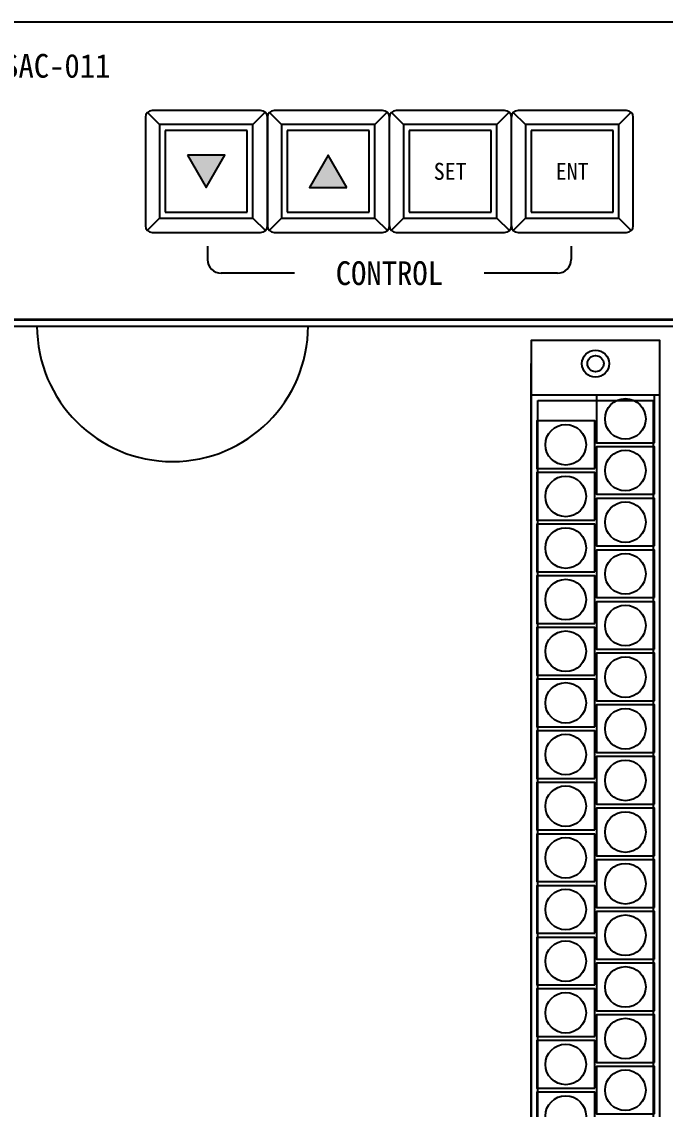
# Model space of a CAD drawing. Header units: millimetres. Extents: x 0 to 841, y 0 to 594.
# Drawn here: x 682.22 to 686.96, y 137.74 to 145.77 of the extents above; entities that cross this region are included whole.
import ezdxf
from ezdxf.enums import TextEntityAlignment as Align

# ---------------------------------------------------------------- set-up
doc = ezdxf.new("R2010")
doc.units = ezdxf.units.MM
doc.header["$LTSCALE"] = 10
doc.layers.add('LINE06', color=9, linetype='Continuous')
doc.styles.get("Standard").update_dxf_attribs({"font": 'GulimChe.ttf'})

msp = doc.modelspace()

# ---------------------------------------------------------------- linework, layer by layer
at = {"layer": 'LINE06'}
for p, q in [((673.9781, 145.7685), (698.1281, 145.7685)), ((683.2318, 145.0097), (683.1427, 145.0988)), ((683.9781, 145.1135), (683.1781, 145.1135)), ((683.9216, 145.0097), (684.012, 145.1002)), ((684.1318, 145.0097), (684.0427, 145.0988)), ((684.8781, 145.1135), (684.0781, 145.1135)), ((684.8216, 145.0097), (684.912, 145.1002)), ((685.0318, 145.0097), (684.9427, 145.0988)), ((685.7781, 145.1135), (684.9781, 145.1135)), ((685.7216, 145.0097), (685.812, 145.1002)), ((685.9318, 145.0097), (685.8427, 145.0988)), ((686.6781, 145.1135), (685.8781, 145.1135)), ((686.6216, 145.0097), (686.712, 145.1002)), ((683.1281, 145.0635), (683.1281, 144.2635)), ((683.9216, 145.0097), (683.2318, 145.0097)), ((683.2318, 145.0097), (683.2318, 144.32)), ((683.9216, 144.32), (683.9216, 145.0097)), ((684.0281, 144.2635), (684.0281, 145.0635)), ((684.0281, 145.0635), (684.0281, 144.2635)), ((684.8216, 145.0097), (684.1318, 145.0097)), ((684.1318, 145.0097), (684.1318, 144.32)), ((684.8216, 144.32), (684.8216, 145.0097)), ((684.9281, 144.2635), (684.9281, 145.0635)), ((685.7216, 145.0097), (685.0318, 145.0097)), ((685.0318, 145.0097), (685.0318, 144.32)), ((685.7216, 144.32), (685.7216, 145.0097)), ((685.8281, 144.2635), (685.8281, 145.0635)), ((686.6216, 145.0097), (685.9318, 145.0097)), ((685.9318, 145.0097), (685.9318, 144.32)), ((686.6216, 144.32), (686.6216, 145.0097)), ((686.7281, 144.2635), (686.7281, 145.0635)), ((683.8784, 144.9666), (683.2749, 144.9666)), ((683.2749, 144.9666), (683.2749, 144.3631)), ((683.8784, 144.3631), (683.8784, 144.9666)), ((684.7784, 144.9666), (684.1749, 144.9666)), ((684.1749, 144.9666), (684.1749, 144.3631)), ((684.7784, 144.3631), (684.7784, 144.9666)), ((685.6784, 144.9666), (685.0749, 144.9666)), ((685.0749, 144.9666), (685.0749, 144.3631)), ((685.6784, 144.3631), (685.6784, 144.9666)), ((686.5784, 144.9666), (685.9749, 144.9666)), ((685.9749, 144.9666), (685.9749, 144.3631)), ((686.5784, 144.3631), (686.5784, 144.9666)), ((683.2749, 144.3631), (683.8784, 144.3631)), ((684.1749, 144.3631), (684.7784, 144.3631)), ((685.0749, 144.3631), (685.6784, 144.3631)), ((685.9749, 144.3631), (686.5784, 144.3631)), ((683.2318, 144.32), (683.1414, 144.2295)), ((683.2318, 144.32), (683.9216, 144.32)), ((683.9216, 144.32), (684.0134, 144.2281)), ((684.1318, 144.32), (684.0414, 144.2295)), ((684.1318, 144.32), (684.8216, 144.32)), ((684.8216, 144.32), (684.9134, 144.2281)), ((685.0318, 144.32), (684.9414, 144.2295)), ((685.0318, 144.32), (685.7216, 144.32)), ((685.7216, 144.32), (685.8134, 144.2281)), ((685.9318, 144.32), (685.8414, 144.2295)), ((685.9318, 144.32), (686.6216, 144.32)), ((686.6216, 144.32), (686.7134, 144.2281)), ((683.1781, 144.2135), (683.9781, 144.2135)), ((684.0781, 144.2135), (684.8781, 144.2135)), ((684.9781, 144.2135), (685.7781, 144.2135)), ((685.8781, 144.2135), (686.6781, 144.2135)), ((683.5867, 144.1135), (683.5867, 144.0135)), ((686.2694, 144.1135), (686.2694, 144.0135)), ((684.2281, 143.9135), (683.6867, 143.9135)), ((686.1694, 143.9135), (685.6281, 143.9135)), ((673.9781, 143.5735), (698.1281, 143.5735)), ((673.9781, 143.5685), (698.1281, 143.5685)), ((675.6281, 143.5235), (696.4781, 143.5235)), ((685.9744, 135.001), (685.9744, 143.246)), ((686.9244, 135.001), (686.9244, 143.246)), ((686.9244, 143.0136), (685.9744, 143.0136)), ((686.4556, 142.6627), (686.4433, 142.6627))]:
    msp.add_line(p, q, dxfattribs=at)
for points in [[(683.4386, 144.7844), (683.5767, 144.5453), (683.7148, 144.7844)], [(684.6148, 144.5453), (684.4767, 144.7844), (684.3386, 144.5453)], [(685.9744, 134.831), (686.9244, 134.831), (686.9244, 143.416), (685.9744, 143.416)], [(686.8833, 142.6627), (686.8833, 143.0136), (686.4556, 143.0136), (686.4556, 142.6627)], [(686.0244, 142.9735), (686.8744, 142.9735), (686.8744, 135.2735), (686.0244, 135.2735)], [(686.4433, 142.4722), (686.4433, 142.8231), (686.0156, 142.8231), (686.0156, 142.4722)], [(686.8833, 142.2817), (686.8833, 142.6326), (686.4556, 142.6326), (686.4556, 142.2817)], [(686.4433, 142.0912), (686.4433, 142.4421), (686.0156, 142.4421), (686.0156, 142.0912)], [(686.8833, 141.9007), (686.8833, 142.2516), (686.4556, 142.2516), (686.4556, 141.9007)], [(686.4433, 141.7102), (686.4433, 142.0611), (686.0156, 142.0611), (686.0156, 141.7102)], [(686.8833, 141.5197), (686.8833, 141.8706), (686.4556, 141.8706), (686.4556, 141.5197)], [(686.4433, 141.3292), (686.4433, 141.6801), (686.0156, 141.6801), (686.0156, 141.3292)], [(686.8833, 141.1387), (686.8833, 141.4896), (686.4556, 141.4896), (686.4556, 141.1387)], [(686.4433, 140.9482), (686.4433, 141.2991), (686.0156, 141.2991), (686.0156, 140.9482)], [(686.8833, 140.7577), (686.8833, 141.1086), (686.4556, 141.1086), (686.4556, 140.7577)], [(686.4433, 140.5672), (686.4433, 140.9181), (686.0156, 140.9181), (686.0156, 140.5672)], [(686.8833, 140.3767), (686.8833, 140.7276), (686.4556, 140.7276), (686.4556, 140.3767)], [(686.4433, 140.1862), (686.4433, 140.5371), (686.0156, 140.5371), (686.0156, 140.1862)], [(686.8833, 139.9957), (686.8833, 140.3466), (686.4556, 140.3466), (686.4556, 139.9957)], [(686.4433, 139.8052), (686.4433, 140.1561), (686.0156, 140.1561), (686.0156, 139.8052)], [(686.8833, 139.6147), (686.8833, 139.9656), (686.4556, 139.9656), (686.4556, 139.6147)], [(686.4433, 139.4242), (686.4433, 139.7751), (686.0156, 139.7751), (686.0156, 139.4242)], [(686.8833, 139.2337), (686.8833, 139.5846), (686.4556, 139.5846), (686.4556, 139.2337)], [(686.4433, 139.0432), (686.4433, 139.3941), (686.0156, 139.3941), (686.0156, 139.0432)], [(686.8833, 138.8527), (686.8833, 139.2036), (686.4556, 139.2036), (686.4556, 138.8527)], [(686.4433, 138.6622), (686.4433, 139.0131), (686.0156, 139.0131), (686.0156, 138.6622)], [(686.8833, 138.4717), (686.8833, 138.8226), (686.4556, 138.8226), (686.4556, 138.4717)], [(686.4433, 138.2812), (686.4433, 138.6321), (686.0156, 138.6321), (686.0156, 138.2812)], [(686.8833, 138.0907), (686.8833, 138.4416), (686.4556, 138.4416), (686.4556, 138.0907)], [(686.4433, 137.9002), (686.4433, 138.2511), (686.0156, 138.2511), (686.0156, 137.9002)], [(686.8833, 137.7097), (686.8833, 138.0606), (686.4556, 138.0606), (686.4556, 137.7097)], [(686.4433, 137.5192), (686.4433, 137.8701), (686.0156, 137.8701), (686.0156, 137.5192)]]:
    msp.add_lwpolyline(points, close=True, dxfattribs=at)
for centre, radius in [((686.4494, 143.246), 0.1), ((686.4494, 143.246), 0.06), ((686.6694, 142.8381), 0.15), ((686.2294, 142.6476), 0.15), ((686.6694, 142.4571), 0.15), ((686.2294, 142.2666), 0.15), ((686.6694, 142.0761), 0.15), ((686.2294, 141.8856), 0.15), ((686.6694, 141.6951), 0.15), ((686.2294, 141.5046), 0.15), ((686.6694, 141.3141), 0.15), ((686.2294, 141.1236), 0.15), ((686.6694, 140.9331), 0.15), ((686.2294, 140.7426), 0.15), ((686.6694, 140.5521), 0.15), ((686.2294, 140.3616), 0.15), ((686.6694, 140.1711), 0.15), ((686.2294, 139.9806), 0.15), ((686.6694, 139.7901), 0.15), ((686.2294, 139.5996), 0.15), ((686.6694, 139.4091), 0.15), ((686.2294, 139.2186), 0.15), ((686.6694, 139.0281), 0.15), ((686.2294, 138.8376), 0.15), ((686.6694, 138.6471), 0.15), ((686.2294, 138.4566), 0.15), ((686.6694, 138.2661), 0.15), ((686.2294, 138.0756), 0.15), ((686.6694, 137.8851), 0.15), ((686.2294, 137.6946), 0.15)]:
    msp.add_circle(centre, radius, dxfattribs=at)
for centre, radius, start, end in [((683.1781, 145.0635), 0.05, 90, 180), ((683.9781, 145.0635), 0.05, 0, 90), ((684.0781, 145.0635), 0.05, 90, 180), ((684.8781, 145.0635), 0.05, 0, 90), ((684.9781, 145.0635), 0.05, 90, 180), ((685.7781, 145.0635), 0.05, 0, 90), ((685.8781, 145.0635), 0.05, 90, 180), ((686.6781, 145.0635), 0.05, 0, 90), ((683.1781, 144.2635), 0.05, 180, 270), ((683.9781, 144.2635), 0.05, 270, 0), ((684.0781, 144.2635), 0.05, 180, 270), ((684.8781, 144.2635), 0.05, 270, 0), ((684.9781, 144.2635), 0.05, 180, 270), ((685.7781, 144.2635), 0.05, 270, 0), ((685.8781, 144.2635), 0.05, 180, 270), ((686.6781, 144.2635), 0.05, 270, 0), ((683.6867, 144.0135), 0.1, 180, 270), ((686.1694, 144.0135), 0.1, 270, 0), ((683.3281, 143.5235), 1, 180, 0)]:
    msp.add_arc(centre, radius, start, end, dxfattribs=at)
for points in [[(683.4386, 144.7844), (683.5767, 144.5453), (683.7148, 144.7844)], [(684.4767, 144.7844), (684.3386, 144.5453), (684.6148, 144.5453)]]:
    msp.add_solid(points, dxfattribs=at)

# ---------------------------------------------------------------- texts
msp.add_text('NOISE/SIGNAL  AUTO  CONTROL   NSAC-011', height=0.175, dxfattribs=at).set_placement((678.5724, 145.3559))
for s, height, p in [('SET', 0.125, (685.3767, 144.6649)), ('ENT', 0.125, (686.2767, 144.6649)), ('CONTROL', 0.175, (684.9281, 143.9135))]:
    msp.add_text(s, height=height, dxfattribs=at).set_placement(p, align=Align.MIDDLE)

doc.saveas('drawing.dxf')
